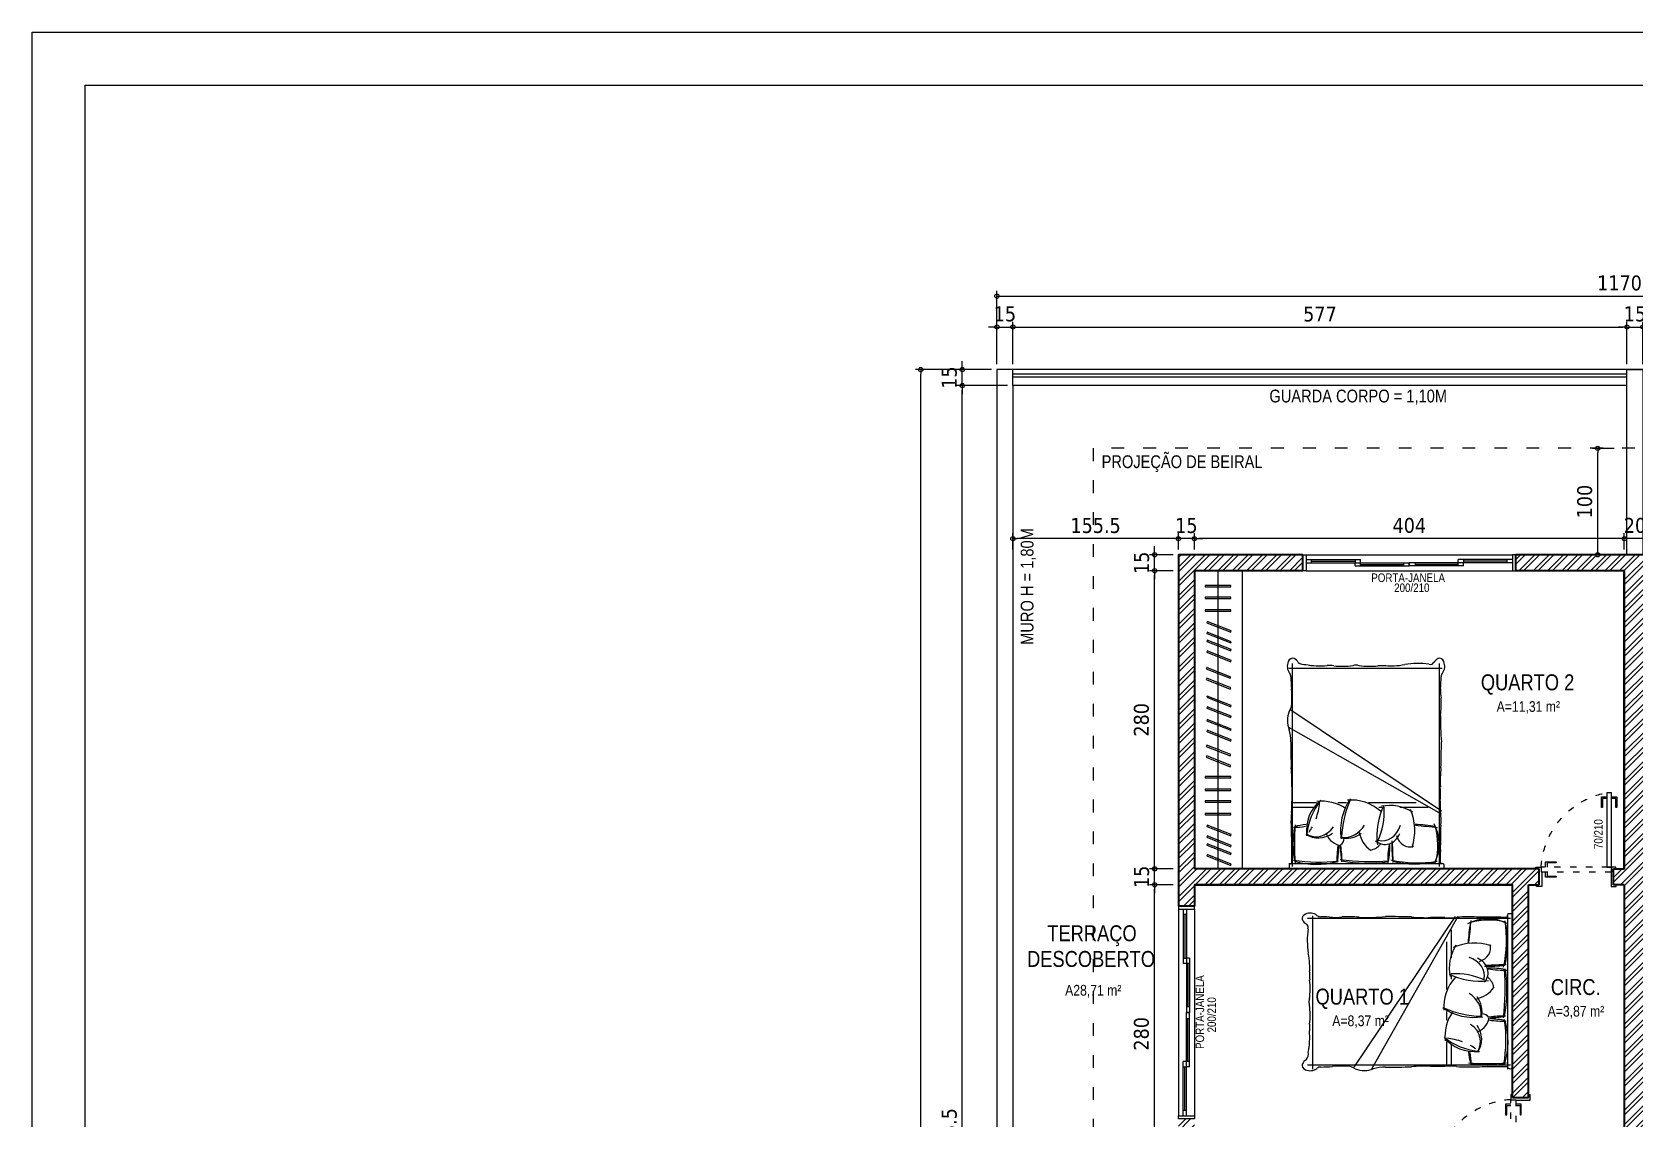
# Model space of a CAD drawing. Header units: millimetres. Extents: x 2030 to 44114, y 1520 to 18221.
# Drawn here: x 38038 to 39544, y 8133 to 9154 of the extents above; entities that cross this region are included whole.
import ezdxf
from ezdxf.enums import TextEntityAlignment as Align

# ---------------------------------------------------------------- set-up
doc = ezdxf.new("R2010")
doc.units = ezdxf.units.MM
doc.linetypes.add('ACAD_ISO03W100', pattern=[30, 12, -18])
for name, color, linetype, lineweight in [('01', 1, 'Continuous', 5), ('018 - Cotas', 244, 'Continuous', 5), ('02', 2, 'Continuous', 13), ('020 - Textos', 20, 'Continuous', 5), ('030 - Esquadrias', 30, 'Continuous', 5), ('05', 5, 'Continuous', 35), ('055 - Mobilia', 55, 'Continuous', 5), ('08', 8, 'Continuous', 5), ('250 - Carimbo', 250, 'Continuous', 5)]:
    doc.layers.add(name, color=color, linetype=linetype, lineweight=lineweight)
doc.styles.add('LE2', font='tahoma.ttf')
doc.styles.add('ROMANS', font='ARIALN.TTF')
doc.dimstyles.new('000_COTA075', dxfattribs={"dimtxt": 14, "dimasz": 4, "dimexe": 5, "dimexo": 5, "dimgap": 5, "dimtad": 1, "dimdec": 1, "dimzin": 12, "dimdsep": 46, "dimtxsty": 'LE2', "dimblk": 'ORIGIN', "dimcen": 0, "dimclrd": 256, "dimclre": 256, "dimclrt": 2, "dimadec": 0, "dimazin": 0, "dimtfac": 1, "dimtdec": 1, "dimtix": 1, "dimtmove": 2, "dimatfit": 3, "dimfxl": 5, "dimtolj": 1, "dimtzin": 0, "dimarcsym": 0})

# ---------------------------------------------------------------- blocks, each defined once
blk = doc.blocks.new('PJ-200')
at = {"layer": '030 - Esquadrias'}
for p, q in [((74001.4, -12434.8), (73807.4, -12434.8)), ((73807.4, -12439.3), (73812.4, -12439.3)), ((73812.4, -12442.3), (73812.4, -12439.3)), ((73812.4, -12439.3), (73853.4, -12439.3)), ((73853.4, -12439.3), (73853.4, -12442.3)), ((73853.4, -12439.3), (73858.4, -12439.3)), ((73858.4, -12442.3), (73858.4, -12439.3)), ((73955.4, -12439.3), (73950.4, -12439.3)), ((73950.4, -12442.3), (73950.4, -12439.3)), ((73996.4, -12439.3), (73955.4, -12439.3)), ((73955.4, -12439.3), (73955.4, -12442.3)), ((73996.4, -12442.3), (73996.4, -12439.3)), ((74001.4, -12439.3), (73996.4, -12439.3)), ((73807.4, -12442.3), (73812.4, -12442.3)), ((74001.4, -12449.8), (73807.4, -12449.8)), ((73812.4, -12440.8), (73853.4, -12440.8)), ((73812.4, -12442.3), (73853.4, -12442.3)), ((73853.4, -12442.3), (73858.4, -12442.3)), ((73853.4, -12442.3), (73858.4, -12442.3)), ((73853.4, -12445.3), (73853.4, -12442.3)), ((73853.4, -12445.3), (73858.4, -12445.3)), ((73858.4, -12445.3), (73858.4, -12442.3)), ((73858.4, -12442.3), (73898.9, -12442.3)), ((73858.4, -12443.8), (73898.9, -12443.8)), ((73858.4, -12445.3), (73898.9, -12445.3)), ((73898.9, -12442.3), (73898.9, -12445.3)), ((73898.9, -12442.3), (73904.4, -12442.3)), ((73898.9, -12445.3), (73904.4, -12445.3)), ((73904.4, -12442.3), (73904.4, -12445.3)), ((73909.9, -12442.3), (73904.4, -12442.3)), ((73904.4, -12442.3), (73904.4, -12445.3)), ((73904.4, -12445.3), (73904.4, -12442.3)), ((73904.4, -12445.3), (73904.4, -12442.3)), ((73909.9, -12445.3), (73904.4, -12445.3)), ((73909.9, -12442.3), (73909.9, -12445.3)), ((73950.4, -12442.3), (73909.9, -12442.3)), ((73950.4, -12443.8), (73909.9, -12443.8)), ((73950.4, -12445.3), (73909.9, -12445.3)), ((73955.4, -12442.3), (73950.4, -12442.3)), ((73950.4, -12445.3), (73950.4, -12442.3)), ((73955.4, -12442.3), (73950.4, -12442.3)), ((73955.4, -12445.3), (73950.4, -12445.3)), ((73996.4, -12440.8), (73955.4, -12440.8)), ((73955.4, -12445.3), (73955.4, -12442.3)), ((73996.4, -12442.3), (73955.4, -12442.3)), ((74001.4, -12442.3), (73996.4, -12442.3))]:
    blk.add_line(p, q, dxfattribs=at)
for points in [[(73804.4, -12449.8), (73804.4, -12434.8), (73807.4, -12434.8), (73807.4, -12449.8)], [(74004.4, -12449.8), (74004.4, -12434.8), (74001.4, -12434.8), (74001.4, -12449.8)]]:
    blk.add_lwpolyline(points, close=True, dxfattribs=at)
blk = doc.blocks.new('camacasal')
at = {"linetype": 'Continuous'}
for p, q in [((9645.2, -538), (9500.3, -538)), ((9504.4, -540), (9504.4, -730.8)), ((9642.4, -540), (9642.4, -730.8)), ((9501.9, -542.6), (9645.9, -542.6)), ((9502.6, -589.4), (9645.9, -670.6)), ((9502.6, -592), (9644, -687)), ((9515.1, -595.7), (9541.8, -595.7)), ((9526.4, -600.1), (9571.1, -600.1)), ((9558.6, -595.7), (9561.4, -595.7)), ((9591.7, -600.1), (9599.9, -600.1)), ((9619.9, -600.1), (9643.1, -600.1)), ((9622.7, -595.7), (9643.1, -595.7)), ((9501.9, -726), (9645.9, -726))]:
    blk.add_line(p, q, dxfattribs=at)
for centre, major_axis, ratio, start_param, end_param in [((9505.4, -540.3), (0, 6.47), 0.842, 1.208836, 1.888697), ((9527.2, -654.6), (-2.4, 112), 0.927384, -0.22879, 0.163879), ((9619.9, -633), (-0.7, 90.8), 0.895432, -0.268651, 0.232626), ((9642.3, -537), (0, 6.19), 0.842, 3.346004, 3.739523), ((9641.5, -540.1), (0, 4.89), 0.842, 4.274479, 5.150299), ((9503.5, -533.3), (0, 9.8), 0.842, 2.739883, 3.148436), ((9533.2, -561.4), (0, 33.8), 0.842, 1.003738, 2.161304), ((9718.7, -554.5), (0, 255.8), 0.842, 1.526173, 1.588451), ((9554.5, -560.5), (0, 57.6), 0.842, 1.290258, 1.869961), ((9525.7, -681.8), (-5.3, 138.1), 0.920375, -0.235032, 0.109747), ((9532.3, -574.3), (0, 15.7), 0.842, -1.240254, 0.256084), ((9761.4, -543.4), (0, 253.4), 0.842, 1.572651, 1.646389), ((9439.1, -562.3), (0, 130.9), 0.842, 4.697616, 4.844219), ((9626.9, -561.1), (0, 90.1), 0.842, 1.388063, 1.569645), ((9483.7, -546), (0, 82.3), 0.842, 4.530683, 4.748075), ((9569.2, -889.9), (0, 345), 0.842, -0.098335, 0.059287), ((9572.2, -725.7), (0, 182.5), 0.842, -0.158232, 0.129618), ((9571.2, -574.5), (0, 19), 0.842, 0.120414, 0.803586), ((9557.3, -579.8), (0, 28.1), 0.842, -1.301985, -0.528622), ((9650.2, -546.9), (0, 64.2), 0.842, 1.532854, 1.771103), ((9524.6, -561.6), (0, 86.8), 0.842, -1.538792, -1.384142), ((9652.6, -561.1), (0, 64), 0.842, 1.31499, 1.542654), ((9618.5, -719.2), (-1.8, 175), 0.892797, -0.159755, 0.111568), ((9546.2, -547.4), (0, 64.9), 0.842, 4.523311, 4.766895), ((9500.7, -562.3), (0, 166.4), 0.842, 4.609301, 4.825325), ((9578.2, -560.8), (0, 75.9), 0.842, 4.491038, 4.917351), ((9428.2, -554.5), (0, 255.8), 0.842, 4.694734, 4.757012), ((11070.5, -608), (0, 1861.9), 0.842, 1.544483, 1.555164), ((9565.2, -573.9), (0, 44.6), 0.842, 1.209558, 2.033355), ((9558.3, -586), (0, 21.6), 0.842, -0.208719, 1.23629), ((9555.5, -579), (0, 18.1), 0.842, -0.625403, 1.114255), ((9604.7, -591.8), (0, 57.4), 0.842, 1.065446, 1.643222), ((9517.5, -569.2), (0, 54.4), 0.842, 4.165301, 4.872919), ((9593.8, -595), (0, 27.6), 0.842, -0.112388, 0.947457), ((9592, -598), (0, 31.4), 0.842, -0.202318, 0.558641), ((9559.6, -574.2), (0, 44.9), 0.842, 3.999141, 4.89617), ((9531.3, -565.1), (0, 77.3), 0.842, 4.216802, 4.680535), ((9600.6, -567.2), (0, 7.82), 0.842, 0.525578, 1.499193), ((9595.6, -580.6), (0, 20.7), 0.842, -1.078621, -0.060981), ((9620.2, -592.3), (0, 24.2), 0.842, -0.490653, 0.905315), ((9618.1, -597), (0, 30), 0.842, -0.494969, 0.54689), ((9600.5, -573.2), (0, 34.5), 0.842, 3.705792, 4.834562), ((9581, -562.2), (0, 57.8), 0.842, 3.967485, 4.56338), ((8076.3, -608), (0, 1861.9), 0.842, -1.555164, -1.544483), ((9545.7, -582.4), (0, 50.8), 0.842, 1.501623, 1.737181), ((9464.7, -1449.2), (-753, 507), 0.949114, -1.071902, -1.048613), ((9524.8, -470.5), (-99.9, 56.9), 0.933708, 1.911895, 2.082379), ((9660.3, -605.7), (0, 51.7), 0.842, 1.157122, 1.463526), ((9660.3, -605.7), (0, 51.7), 0.842, 0.871806, 0.993983), ((9630.5, -531.1), (45.5, 27.1), 0.886413, 4.213526, 4.422493), ((9638.8, -639.9), (63.8, 22.4), 0.922185, 1.217887, 1.385918), ((9601.2, -582.4), (0, 50.8), 0.842, 4.546004, 4.781562), ((9444.8, -597.6), (0, 70.1), 0.842, 4.656224, 4.809979), ((9614.3, -608.3), (0, 131.6), 0.842, 1.519791, 1.621802), ((9551, -542.7), (0, 54.8), 0.842, 2.659635, 3.314294), ((9587.1, -547.8), (0, 54.8), 0.842, 2.499662, 3.220084), ((9615.1, -546.1), (0, 55.4), 0.842, 2.634517, 3.237011), ((9702.1, -597.6), (0, 70.1), 0.842, 1.473207, 1.626961), ((9532.5, -608.3), (0, 131.6), 0.842, 4.661383, 4.763394), ((9407.8, -619.7), (0, 113.9), 0.842, 4.595979, 4.753546), ((9739, -619.7), (0, 113.9), 0.842, 1.529639, 1.687206), ((9669.4, -651.9), (4, 370), 0.450571, 1.524166, 1.590152), ((9477.4, -651.9), (-4, 370), 0.450571, 4.693033, 4.759019), ((9357.4, -675.4), (0, 173.5), 0.842, 4.674038, 4.817059), ((9670.2, -658.6), (0, 30.9), 0.842, 1.530165, 1.909279), ((9633.1, -676.4), (0, 16.7), 0.842, 4.666152, 5.182808), ((9631.8, -677.8), (0, 18.3), 0.842, 4.256376, 4.747939), ((9579.1, -692.9), (0, 90.6), 0.842, 1.451831, 1.633258), ((9653.7, -694), (0, 12.6), 0.842, 0.867029, 1.726487), ((9591.9, -718.2), (0, 105.7), 0.842, 1.465515, 1.571508), ((9481, -704), (0, 26.7), 0.842, 4.598694, 4.920312), ((9680.7, -699.9), (0, 44.7), 0.842, 1.483451, 1.731891), ((9555, -718.2), (0, 105.7), 0.842, 4.711678, 4.817671), ((9507.2, -728.2), (0, 9.22), 0.842, 0.799084, 2.072077), ((9498.8, -718.4), (0, 4.77), 0.842, 3.905288, 4.737599), ((9648, -718.4), (0, 4.77), 0.842, 1.545587, 2.377898), ((9639.7, -728.2), (0, 9.22), 0.842, 4.211108, 5.484102), ((9504.5, -730.4), (0, 5.37), 0.842, 2.00111, 3.439314), ((9501.7, -724.5), (0, 12), 0.842, 3.555342, 4.048395), ((9512.9, -734.6), (0, 4.66), 0.842, -0.345033, 0.975018), ((9525.2, -650.8), (77.8, 21.3), 0.992056, 4.311435, 4.59512), ((9549.6, -809.8), (0, 81.2), 0.842, 0.038529, 0.184232), ((9550.2, -779.2), (0, 50.7), 0.842, -0.111538, 0.07549), ((9557, -636.7), (0, 92.1), 0.842, 3.115228, 3.209722), ((9570.3, -822.7), (0, 94.5), 0.842, -0.121788, 0.101566), ((9583.8, -712.7), (0, 16.7), 0.842, 2.867991, 3.081897), ((9582.1, -712.7), (0, 16.7), 0.842, 3.201289, 3.415195), ((9595.6, -822.7), (0, 94.5), 0.842, -0.101566, 0.121788), ((9608.3, -658.2), (0, 70.7), 0.842, 3.063819, 3.171686), ((9616.1, -809.8), (0, 81.2), 0.842, -0.059629, 0.088093), ((9617.6, -809.8), (0, 81.2), 0.842, -0.184232, -0.038529), ((9633.1, -735.7), (-6.32, 3.45), 0.755673, 4.460076, 5.556769), ((9645.1, -724.5), (0, 12), 0.842, 2.23479, 2.727844), ((9642.4, -730.4), (0, 5.37), 0.842, 2.843871, 4.282075)]:
    blk.add_ellipse(centre, major_axis=major_axis, ratio=ratio, start_param=start_param, end_param=end_param, dxfattribs=at)
blk = doc.blocks.new('p70')
for points in [[(77377.8, -3689.7), (77372.8, -3689.7), (77372.8, -3699.7), (77373.8, -3699.7), (77373.8, -3691.2), (77377.8, -3691.2)], [(77382.3, -3691.2), (77386.3, -3691.2), (77386.3, -3699.7), (77387.3, -3699.7), (77387.3, -3689.7), (77382.3, -3689.7)], [(77439.8, -3755.7), (77439.8, -3750.7), (77429.8, -3750.7), (77429.8, -3751.7), (77438.3, -3751.7), (77438.3, -3755.7)], [(77438.3, -3760.2), (77438.3, -3764.2), (77429.8, -3764.2), (77429.8, -3765.2), (77439.8, -3765.2), (77439.8, -3760.2)]]:
    blk.add_lwpolyline(points)
for points in [[(77377.8, -3755.7), (77377.8, -3685.7), (77382.3, -3685.7), (77382.3, -3755.7)], [(77373.3, -3772.2), (77375.8, -3772.2), (77375.8, -3757.2), (77373.8, -3757.2), (77373.8, -3755.7), (77377.8, -3755.7), (77377.8, -3760.2), (77378.3, -3760.2), (77378.3, -3773.7), (77373.3, -3773.7), (77373.3, -3772.2)], [(77448.3, -3772.2), (77445.8, -3772.2), (77445.8, -3757.2), (77448.8, -3757.2), (77448.8, -3755.7), (77443.8, -3755.7), (77443.8, -3760.2), (77443.3, -3760.2), (77443.3, -3773.7), (77448.3, -3773.7), (77448.3, -3772.2)]]:
    blk.add_lwpolyline(points, close=True)
at = {"layer": '08', "linetype": 'ACAD_ISO03W100', "ltscale": 0.5}
blk.add_lwpolyline([(77380.8, -3755.7), (77443.8, -3755.7), (77443.8, -3760.2), (77377.8, -3760.2), (77377.8, -3755.7), (77380.8, -3755.7)], close=True, dxfattribs=at)
blk.add_arc((77368.5, -3759.9), 75.5, 3.17, 79.4333, dxfattribs=at)
blk = doc.blocks.new('_Origin')
at = {"color": 0, "linetype": 'ByBlock', "lineweight": -2}
blk.add_line((0, 0), (-1, 0), dxfattribs=at)
blk.add_circle((0, 0), 0.5, dxfattribs=at)
blk = doc.blocks.new('*D250')
at = {"layer": '018 - Cotas', "lineweight": -2, "transparency": 16777216}
for p, q in [((38954.8, 8821.7), (38907.2, 8821.7)), ((38912.2, 7410.2), (38912.2, 8817.7)), ((38954.8, 7406.2), (38907.2, 7406.2))]:
    blk.add_line(p, q, dxfattribs=at)
at = {"layer": 'Defpoints', "color": 0, "transparency": 16777216}
for p in [(38912.2, 8821.7), (38959.8, 8821.7), (38959.8, 7406.2)]:
    blk.add_point(p, dxfattribs=at)
at = {"layer": '018 - Cotas', "lineweight": -2, "transparency": 16777216, "xscale": 4, "yscale": 4, "zscale": 4}
for p, rotation in [((38912.2, 8821.7), 90), ((38912.2, 7406.2), 270)]:
    blk.add_blockref('_Origin', p, dxfattribs=dict(at, rotation=rotation))
at = {"layer": '018 - Cotas', "color": 2, "transparency": 16777216, "insert": (38900.1, 8114), "char_height": 14, "attachment_point": 5, "rotation": 90, "style": 'LE2'}
blk.add_mtext('\\A1;1415.5', dxfattribs=at)
blk = doc.blocks.new('*D251')
at = {"layer": '018 - Cotas', "lineweight": -2, "transparency": 16777216}
for p, q in [((38912.2, 8840.7), (38912.2, 8844.7)), ((38939.8, 8836.7), (38907.2, 8836.7)), ((38912.2, 8821.7), (38912.2, 8836.7)), ((38939.8, 8821.7), (38907.2, 8821.7)), ((38912.2, 8817.7), (38912.2, 8813.7))]:
    blk.add_line(p, q, dxfattribs=at)
at = {"layer": 'Defpoints', "color": 0, "transparency": 16777216}
for p in [(38912.2, 8836.7), (38944.8, 8836.7), (38944.8, 8821.7)]:
    blk.add_point(p, dxfattribs=at)
at = {"layer": '018 - Cotas', "lineweight": -2, "transparency": 16777216, "xscale": 4, "yscale": 4, "zscale": 4}
for p, rotation in [((38912.2, 8836.7), 270), ((38912.2, 8821.7), 90)]:
    blk.add_blockref('_Origin', p, dxfattribs=dict(at, rotation=rotation))
at = {"layer": '018 - Cotas', "color": 2, "transparency": 16777216, "insert": (38900.1, 8829.2), "char_height": 14, "attachment_point": 5, "rotation": 90, "style": 'LE2'}
blk.add_mtext('\\A1;15', dxfattribs=at)
blk = doc.blocks.new('*D252')
at = {"layer": '018 - Cotas', "lineweight": -2, "transparency": 16777216}
for p, q in [((38940.8, 8876.7), (38936.8, 8876.7)), ((38944.8, 8841.7), (38944.8, 8881.7)), ((38944.8, 8876.7), (38959.8, 8876.7)), ((38959.8, 8841.7), (38959.8, 8881.7)), ((38963.8, 8876.7), (38967.8, 8876.7))]:
    blk.add_line(p, q, dxfattribs=at)
at = {"layer": 'Defpoints', "color": 0, "transparency": 16777216}
for p in [(38959.8, 8876.7), (38944.8, 8836.7), (38959.8, 8836.7)]:
    blk.add_point(p, dxfattribs=at)
at = {"layer": '018 - Cotas', "lineweight": -2, "transparency": 16777216, "xscale": 4, "yscale": 4, "zscale": 4}
blk.add_blockref('_Origin', (38944.8, 8876.7), dxfattribs=at)
at = {"layer": '018 - Cotas', "lineweight": -2, "transparency": 16777216, "xscale": 4, "yscale": 4, "zscale": 4, "rotation": 180}
blk.add_blockref('_Origin', (38959.8, 8876.7), dxfattribs=at)
at = {"layer": '018 - Cotas', "color": 2, "transparency": 16777216, "insert": (38952.3, 8888.9), "char_height": 14, "attachment_point": 5, "style": 'LE2'}
blk.add_mtext('\\A1;15', dxfattribs=at)
blk = doc.blocks.new('*D253')
at = {"layer": '018 - Cotas', "lineweight": -2, "transparency": 16777216}
for p, q in [((38959.8, 8841.7), (38959.8, 8881.7)), ((38963.8, 8876.7), (39532.8, 8876.7)), ((39536.8, 8841.7), (39536.8, 8881.7))]:
    blk.add_line(p, q, dxfattribs=at)
at = {"layer": 'Defpoints', "color": 0, "transparency": 16777216}
for p in [(39536.8, 8876.7), (38959.8, 8836.7), (39536.8, 8836.7)]:
    blk.add_point(p, dxfattribs=at)
at = {"layer": '018 - Cotas', "lineweight": -2, "transparency": 16777216, "xscale": 4, "yscale": 4, "zscale": 4, "rotation": 180}
blk.add_blockref('_Origin', (38959.8, 8876.7), dxfattribs=at)
at = {"layer": '018 - Cotas', "lineweight": -2, "transparency": 16777216, "xscale": 4, "yscale": 4, "zscale": 4}
blk.add_blockref('_Origin', (39536.8, 8876.7), dxfattribs=at)
at = {"layer": '018 - Cotas', "color": 2, "transparency": 16777216, "insert": (39248.3, 8888.8), "char_height": 14, "attachment_point": 5, "style": 'LE2'}
blk.add_mtext('\\A1;577', dxfattribs=at)
blk = doc.blocks.new('*D254')
at = {"layer": '018 - Cotas', "lineweight": -2, "transparency": 16777216}
for p, q in [((39532.8, 8876.7), (39528.8, 8876.7)), ((39536.8, 8841.7), (39536.8, 8881.7)), ((39536.8, 8876.7), (39551.8, 8876.7)), ((39551.8, 8841.7), (39551.8, 8881.7)), ((39555.8, 8876.7), (39559.8, 8876.7))]:
    blk.add_line(p, q, dxfattribs=at)
at = {"layer": 'Defpoints', "color": 0, "transparency": 16777216}
for p in [(39551.8, 8876.7), (39536.8, 8836.7), (39551.8, 8836.7)]:
    blk.add_point(p, dxfattribs=at)
at = {"layer": '018 - Cotas', "lineweight": -2, "transparency": 16777216, "xscale": 4, "yscale": 4, "zscale": 4}
blk.add_blockref('_Origin', (39536.8, 8876.7), dxfattribs=at)
at = {"layer": '018 - Cotas', "lineweight": -2, "transparency": 16777216, "xscale": 4, "yscale": 4, "zscale": 4, "rotation": 180}
blk.add_blockref('_Origin', (39551.8, 8876.7), dxfattribs=at)
at = {"layer": '018 - Cotas', "color": 2, "transparency": 16777216, "insert": (39544.3, 8888.9), "char_height": 14, "attachment_point": 5, "style": 'LE2'}
blk.add_mtext('\\A1;15', dxfattribs=at)
blk = doc.blocks.new('*D258')
at = {"layer": '018 - Cotas', "lineweight": -2, "transparency": 16777216}
for p, q in [((38939.8, 8836.7), (38868.2, 8836.7)), ((38873.2, 5883.7), (38873.2, 8832.7)), ((38939.8, 5879.7), (38868.2, 5879.7))]:
    blk.add_line(p, q, dxfattribs=at)
at = {"layer": 'Defpoints', "color": 0, "transparency": 16777216}
for p in [(38873.2, 8836.7), (38944.8, 8836.7), (38944.8, 5879.7)]:
    blk.add_point(p, dxfattribs=at)
at = {"layer": '018 - Cotas', "lineweight": -2, "transparency": 16777216, "xscale": 4, "yscale": 4, "zscale": 4}
for p, rotation in [((38873.2, 8836.7), 90), ((38873.2, 5879.7), 270)]:
    blk.add_blockref('_Origin', p, dxfattribs=dict(at, rotation=rotation))
at = {"layer": '018 - Cotas', "color": 2, "transparency": 16777216, "insert": (38860.9, 7358.2), "char_height": 14, "attachment_point": 5, "rotation": 90, "style": 'LE2'}
blk.add_mtext('\\A1;2957', dxfattribs=at)
blk = doc.blocks.new('*D259')
at = {"layer": '018 - Cotas', "lineweight": -2, "transparency": 16777216}
for p, q in [((38944.8, 8841.7), (38944.8, 8910.7)), ((38948.8, 8905.7), (40110.8, 8905.7)), ((40114.8, 8841.7), (40114.8, 8910.7))]:
    blk.add_line(p, q, dxfattribs=at)
at = {"layer": 'Defpoints', "color": 0, "transparency": 16777216}
for p in [(40114.8, 8905.7), (38944.8, 8836.7), (40114.8, 8836.7)]:
    blk.add_point(p, dxfattribs=at)
at = {"layer": '018 - Cotas', "lineweight": -2, "transparency": 16777216, "xscale": 4, "yscale": 4, "zscale": 4, "rotation": 180}
blk.add_blockref('_Origin', (38944.8, 8905.7), dxfattribs=at)
at = {"layer": '018 - Cotas', "lineweight": -2, "transparency": 16777216, "xscale": 4, "yscale": 4, "zscale": 4}
blk.add_blockref('_Origin', (40114.8, 8905.7), dxfattribs=at)
at = {"layer": '018 - Cotas', "color": 2, "transparency": 16777216, "insert": (39529.8, 8918), "char_height": 14, "attachment_point": 5, "style": 'LE2'}
blk.add_mtext('\\A1;1170', dxfattribs=at)
blk = doc.blocks.new('WOEIFHNWIUJBENQ')
at = {"layer": '250 - Carimbo'}
for points in [[(35439.6, 21880.3), (38409.6, 21880.3), (38409.6, 17680.3), (35439.6, 17680.3)], [(35489.6, 21830.3), (38359.6, 21830.3), (38359.6, 17730.3), (35489.6, 17730.3)]]:
    blk.add_lwpolyline(points, close=True, dxfattribs=at)
blk = doc.blocks.new('*D225')
at = {"layer": '018 - Cotas', "lineweight": -2, "transparency": 16777216}
for p, q in [((39530.3, 8677.9), (39526.3, 8677.9)), ((39534.3, 8667.7), (39534.3, 8682.9)), ((39554.3, 8677.9), (39534.3, 8677.9)), ((39554.3, 8667.7), (39554.3, 8682.9)), ((39558.3, 8677.9), (39562.3, 8677.9))]:
    blk.add_line(p, q, dxfattribs=at)
at = {"layer": 'Defpoints', "color": 0, "transparency": 16777216}
for p in [(39534.3, 8677.9), (39534.3, 8662.7), (39554.3, 8662.7)]:
    blk.add_point(p, dxfattribs=at)
at = {"layer": '018 - Cotas', "lineweight": -2, "transparency": 16777216, "xscale": 4, "yscale": 4, "zscale": 4}
blk.add_blockref('_Origin', (39534.3, 8677.9), dxfattribs=at)
at = {"layer": '018 - Cotas', "lineweight": -2, "transparency": 16777216, "xscale": 4, "yscale": 4, "zscale": 4, "rotation": 180}
blk.add_blockref('_Origin', (39554.3, 8677.9), dxfattribs=at)
at = {"layer": '018 - Cotas', "color": 2, "transparency": 16777216, "insert": (39544.3, 8690.2), "char_height": 14, "attachment_point": 5, "style": 'LE2'}
blk.add_mtext('\\A1;20', dxfattribs=at)
blk = doc.blocks.new('*D226')
at = {"layer": '018 - Cotas', "lineweight": -2, "transparency": 16777216}
for p, q in [((39130.3, 8667.7), (39130.3, 8682.9)), ((39530.3, 8677.9), (39134.3, 8677.9)), ((39534.3, 8667.7), (39534.3, 8682.9))]:
    blk.add_line(p, q, dxfattribs=at)
at = {"layer": 'Defpoints', "color": 0, "transparency": 16777216}
for p in [(39130.3, 8677.9), (39130.3, 8662.7), (39534.3, 8662.7)]:
    blk.add_point(p, dxfattribs=at)
at = {"layer": '018 - Cotas', "lineweight": -2, "transparency": 16777216, "xscale": 4, "yscale": 4, "zscale": 4, "rotation": 180}
blk.add_blockref('_Origin', (39130.3, 8677.9), dxfattribs=at)
at = {"layer": '018 - Cotas', "lineweight": -2, "transparency": 16777216, "xscale": 4, "yscale": 4, "zscale": 4}
blk.add_blockref('_Origin', (39534.3, 8677.9), dxfattribs=at)
at = {"layer": '018 - Cotas', "color": 2, "transparency": 16777216, "insert": (39332.3, 8690.2), "char_height": 14, "attachment_point": 5, "style": 'LE2'}
blk.add_mtext('\\A1;404', dxfattribs=at)
blk = doc.blocks.new('*D340')
at = {"layer": '018 - Cotas', "lineweight": -2, "transparency": 16777216}
for p, q in [((39111.3, 8677.9), (39107.3, 8677.9)), ((39115.3, 8667.7), (39115.3, 8682.9)), ((39130.3, 8677.9), (39115.3, 8677.9)), ((39130.3, 8667.7), (39130.3, 8682.9)), ((39134.3, 8677.9), (39138.3, 8677.9))]:
    blk.add_line(p, q, dxfattribs=at)
at = {"layer": 'Defpoints', "color": 0, "transparency": 16777216}
for p in [(39115.3, 8677.9), (39115.3, 8662.7), (39130.3, 8662.7)]:
    blk.add_point(p, dxfattribs=at)
at = {"layer": '018 - Cotas', "lineweight": -2, "transparency": 16777216, "xscale": 4, "yscale": 4, "zscale": 4}
blk.add_blockref('_Origin', (39115.3, 8677.9), dxfattribs=at)
at = {"layer": '018 - Cotas', "lineweight": -2, "transparency": 16777216, "xscale": 4, "yscale": 4, "zscale": 4, "rotation": 180}
blk.add_blockref('_Origin', (39130.3, 8677.9), dxfattribs=at)
at = {"layer": '018 - Cotas', "color": 2, "transparency": 16777216, "insert": (39122.8, 8690.1), "char_height": 14, "attachment_point": 5, "style": 'LE2'}
blk.add_mtext('\\A1;15', dxfattribs=at)
blk = doc.blocks.new('*D341')
at = {"layer": '018 - Cotas', "lineweight": -2, "transparency": 16777216}
for p, q in [((38959.8, 8667.7), (38959.8, 8682.9)), ((39111.3, 8677.9), (38963.8, 8677.9)), ((39115.3, 8667.7), (39115.3, 8682.9))]:
    blk.add_line(p, q, dxfattribs=at)
at = {"layer": 'Defpoints', "color": 0, "transparency": 16777216}
for p in [(38959.8, 8677.9), (38959.8, 8662.7), (39115.3, 8662.7)]:
    blk.add_point(p, dxfattribs=at)
at = {"layer": '018 - Cotas', "lineweight": -2, "transparency": 16777216, "xscale": 4, "yscale": 4, "zscale": 4, "rotation": 180}
blk.add_blockref('_Origin', (38959.8, 8677.9), dxfattribs=at)
at = {"layer": '018 - Cotas', "lineweight": -2, "transparency": 16777216, "xscale": 4, "yscale": 4, "zscale": 4}
blk.add_blockref('_Origin', (39115.3, 8677.9), dxfattribs=at)
at = {"layer": '018 - Cotas', "color": 2, "transparency": 16777216, "insert": (39037.5, 8690.1), "char_height": 14, "attachment_point": 5, "style": 'LE2'}
blk.add_mtext('\\A1;155.5', dxfattribs=at)
blk = doc.blocks.new('*D350')
at = {"layer": '018 - Cotas', "lineweight": -2, "transparency": 16777216}
for p, q in [((39110.3, 8352.7), (39088, 8352.7)), ((39093, 8076.7), (39093, 8348.7)), ((39110.3, 8072.7), (39088, 8072.7))]:
    blk.add_line(p, q, dxfattribs=at)
at = {"layer": 'Defpoints', "color": 0, "transparency": 16777216}
for p in [(39093, 8352.7), (39115.3, 8352.7), (39115.3, 8072.7)]:
    blk.add_point(p, dxfattribs=at)
at = {"layer": '018 - Cotas', "lineweight": -2, "transparency": 16777216, "xscale": 4, "yscale": 4, "zscale": 4}
for p, rotation in [((39093, 8352.7), 90), ((39093, 8072.7), 270)]:
    blk.add_blockref('_Origin', p, dxfattribs=dict(at, rotation=rotation))
at = {"layer": '018 - Cotas', "color": 2, "transparency": 16777216, "insert": (39080.6, 8212.7), "char_height": 14, "attachment_point": 5, "rotation": 90, "style": 'LE2'}
blk.add_mtext('\\A1;280', dxfattribs=at)
blk = doc.blocks.new('*D351')
at = {"layer": '018 - Cotas', "lineweight": -2, "transparency": 16777216}
for p, q in [((39093, 8371.7), (39093, 8375.7)), ((39110.3, 8367.7), (39088, 8367.7)), ((39093, 8352.7), (39093, 8367.7)), ((39110.3, 8352.7), (39088, 8352.7)), ((39093, 8348.7), (39093, 8344.7))]:
    blk.add_line(p, q, dxfattribs=at)
at = {"layer": 'Defpoints', "color": 0, "transparency": 16777216}
for p in [(39093, 8367.7), (39115.3, 8367.7), (39115.3, 8352.7)]:
    blk.add_point(p, dxfattribs=at)
at = {"layer": '018 - Cotas', "lineweight": -2, "transparency": 16777216, "xscale": 4, "yscale": 4, "zscale": 4}
for p, rotation in [((39093, 8367.7), 270), ((39093, 8352.7), 90)]:
    blk.add_blockref('_Origin', p, dxfattribs=dict(at, rotation=rotation))
at = {"layer": '018 - Cotas', "color": 2, "transparency": 16777216, "insert": (39080.8, 8360.2), "char_height": 14, "attachment_point": 5, "rotation": 90, "style": 'LE2'}
blk.add_mtext('\\A1;15', dxfattribs=at)
blk = doc.blocks.new('*D352')
at = {"layer": '018 - Cotas', "lineweight": -2, "transparency": 16777216}
for p, q in [((39110.3, 8647.7), (39088, 8647.7)), ((39093, 8371.7), (39093, 8643.7)), ((39110.3, 8367.7), (39088, 8367.7))]:
    blk.add_line(p, q, dxfattribs=at)
at = {"layer": 'Defpoints', "color": 0, "transparency": 16777216}
for p in [(39093, 8647.7), (39115.3, 8647.7), (39115.3, 8367.7)]:
    blk.add_point(p, dxfattribs=at)
at = {"layer": '018 - Cotas', "lineweight": -2, "transparency": 16777216, "xscale": 4, "yscale": 4, "zscale": 4}
for p, rotation in [((39093, 8647.7), 90), ((39093, 8367.7), 270)]:
    blk.add_blockref('_Origin', p, dxfattribs=dict(at, rotation=rotation))
at = {"layer": '018 - Cotas', "color": 2, "transparency": 16777216, "insert": (39080.6, 8507.7), "char_height": 14, "attachment_point": 5, "rotation": 90, "style": 'LE2'}
blk.add_mtext('\\A1;280', dxfattribs=at)
blk = doc.blocks.new('*D227')
at = {"layer": '018 - Cotas', "lineweight": -2, "transparency": 16777216}
for p, q in [((39110.3, 8662.7), (39088, 8662.7)), ((39093, 8666.7), (39093, 8670.7)), ((39093, 8647.7), (39093, 8662.7)), ((39110.3, 8647.7), (39088, 8647.7)), ((39093, 8643.7), (39093, 8639.7))]:
    blk.add_line(p, q, dxfattribs=at)
at = {"layer": 'Defpoints', "color": 0, "transparency": 16777216}
for p in [(39093, 8662.7), (39115.3, 8662.7), (39115.3, 8647.7)]:
    blk.add_point(p, dxfattribs=at)
at = {"layer": '018 - Cotas', "lineweight": -2, "transparency": 16777216, "xscale": 4, "yscale": 4, "zscale": 4}
for p, rotation in [((39093, 8662.7), 270), ((39093, 8647.7), 90)]:
    blk.add_blockref('_Origin', p, dxfattribs=dict(at, rotation=rotation))
at = {"layer": '018 - Cotas', "color": 2, "transparency": 16777216, "insert": (39080.8, 8655.2), "char_height": 14, "attachment_point": 5, "rotation": 90, "style": 'LE2'}
blk.add_mtext('\\A1;15', dxfattribs=at)
blk = doc.blocks.new('*D359')
at = {"layer": '018 - Cotas', "lineweight": -2, "transparency": 16777216}
for p, q in [((39524.8, 8762.7), (39504.4, 8762.7)), ((39509.4, 8666.7), (39509.4, 8758.7)), ((39529.3, 8662.7), (39504.4, 8662.7))]:
    blk.add_line(p, q, dxfattribs=at)
at = {"layer": 'Defpoints', "color": 0, "transparency": 16777216}
for p in [(39509.4, 8762.7), (39529.8, 8762.7), (39534.3, 8662.7)]:
    blk.add_point(p, dxfattribs=at)
at = {"layer": '018 - Cotas', "lineweight": -2, "transparency": 16777216, "xscale": 4, "yscale": 4, "zscale": 4}
for p, rotation in [((39509.4, 8762.7), 90), ((39509.4, 8662.7), 270)]:
    blk.add_blockref('_Origin', p, dxfattribs=dict(at, rotation=rotation))
at = {"layer": '018 - Cotas', "color": 2, "transparency": 16777216, "insert": (39497.1, 8712.7), "char_height": 14, "attachment_point": 5, "rotation": 90, "style": 'LE2'}
blk.add_mtext('\\A1;100', dxfattribs=at)

msp = doc.modelspace()

# ---------------------------------------------------------------- hatches: boundary and pattern name
at = {"layer": '08'}
h = msp.add_hatch(dxfattribs=at)
h.set_pattern_fill('ANSI32', color=256)
h.set_pattern_definition([(45, (-42423.524, 55673.691), (-6.7351921, 6.7351921), []), (45, (-42419.034, 55673.691), (-6.7351921, 6.7351921), [])])
h.paths.add_polyline_path([(39454.29, 8367.74), (39130.29, 8367.74), (39130.29, 8647.74), (39232.29, 8647.74), (39232.29, 8662.74), (39115.29, 8662.74), (39115.29, 8367.74), (39115.29, 8332.74), (39130.29, 8332.74), (39130.29, 8352.74), (39429.29, 8352.74), (39429.29, 8152.74), (39444.29, 8152.74), (39444.29, 8352.74), (39454.29, 8352.74)])
h.paths.add_polyline_path([(39554.29, 8647.74), (39656.29, 8647.74), (39656.29, 8662.74), (39432.29, 8662.74), (39432.29, 8647.74), (39534.29, 8647.74), (39534.29, 8367.74), (39524.29, 8367.74), (39524.29, 8352.74), (39564.29, 8352.74), (39564.29, 8367.74), (39554.29, 8367.74)])
h.paths.add_polyline_path([(39554.29, 8352.74), (39534.29, 8352.74), (39534.29, 7406.24), (39524.29, 7406.24), (39524.29, 7391.24), (39564.29, 7391.24), (39564.29, 7406.24), (39554.29, 7406.24)])
h.paths.add_polyline_path([(39944.29, 8662.74), (39856.29, 8662.74), (39856.29, 8647.74), (39929.29, 8647.74), (39929.29, 8367.74), (39634.29, 8367.74), (39634.29, 8352.74), (39644.29, 8352.74), (39644.29, 8152.74), (39659.29, 8152.74), (39659.29, 8352.74), (39929.29, 8352.74), (39929.29, 8332.74), (39944.29, 8332.74)])
h.paths.add_polyline_path([(39444.29, 8072.74), (39444.29, 8082.74), (39429.29, 8082.74), (39429.29, 8072.74), (39130.29, 8072.74), (39130.29, 8117.74), (39130.29, 8132.74), (39115.29, 8132.74), (39115.29, 8057.74), (39115.29, 8027.74), (39130.29, 8027.74), (39130.29, 8057.74), (39429.29, 8057.74), (39429.29, 8007.74), (39444.29, 8007.74)])
h.paths.add_polyline_path([(39944.29, 8132.74), (39929.29, 8132.74), (39929.29, 8072.74), (39659.29, 8072.74), (39659.29, 8082.74), (39644.29, 8082.74), (39644.29, 8057.74), (39644.29, 8007.74), (39659.29, 8007.74), (39659.29, 8057.74), (39929.29, 8057.74), (39929.29, 8027.74), (39944.29, 8027.74)])
h.paths.add_polyline_path([(39944.29, 7967.74), (39929.29, 7967.74), (39929.29, 7937.74), (39659.29, 7937.74), (39659.29, 7947.74), (39644.29, 7947.74), (39644.29, 7922.74), (39929.29, 7922.74), (39929.29, 7897.74), (39944.29, 7897.74)])
h.paths.add_polyline_path([(39444.29, 7947.74), (39429.29, 7947.74), (39429.29, 7937.74), (39130.29, 7937.74), (39130.29, 7967.74), (39115.29, 7967.74), (39115.29, 7922.74), (39115.29, 7897.74), (39130.29, 7897.74), (39130.29, 7922.74), (39444.29, 7922.74)])
h.paths.add_polyline_path([(39130.29, 7697.74), (39115.29, 7697.74), (39115.29, 7606.24), (39130.29, 7606.24)])
h.paths.add_polyline_path([(39944.29, 7697.74), (39929.29, 7697.74), (39929.29, 7506.24), (39944.29, 7506.24)])
h.paths.add_polyline_path([(39944.29, 7406.24), (39929.29, 7406.24), (39929.29, 7341.24), (39669.29, 7341.24), (39669.29, 7406.24), (39644.29, 7406.24), (39644.29, 7391.24), (39654.29, 7391.24), (39654.29, 7331.24), (39944.29, 7331.24)])
h.paths.add_polyline_path([(39130.29, 7456.24), (39115.29, 7456.24), (39115.29, 7391.24), (39444.29, 7391.24), (39444.29, 7406.24), (39130.29, 7406.24)])

# ---------------------------------------------------------------- linework, layer by layer
at = {"layer": '01'}
msp.add_line((38959.79, 8821.74), (38959.79, 8836.74), dxfattribs=at)
for points in [[(38944.79, 5879.74), (40114.79, 5879.74), (40114.79, 8836.74), (38944.79, 8836.74), (38944.79, 5879.74)], [(39536.79, 8662.74), (39536.79, 8836.74), (39551.79, 8836.74), (39551.79, 8662.74)], [(39536.79, 8821.74), (38959.79, 8821.74), (38959.79, 7406.24)]]:
    msp.add_lwpolyline(points, dxfattribs=at)
at = {"layer": '02'}
for p, q in [((38959.79, 8832.74), (39536.79, 8832.74)), ((38959.79, 8829.74), (39536.79, 8829.74))]:
    msp.add_line(p, q, dxfattribs=at)
at = {"layer": '05'}
for p, q in [((39232.29, 8647.74), (39232.29, 8662.74)), ((39432.29, 8647.74), (39432.29, 8662.74)), ((39534.29, 8647.74), (39534.29, 8367.74)), ((39454.29, 8352.74), (39454.29, 8367.74)), ((39524.29, 8352.74), (39524.29, 8367.74)), ((39534.29, 8352.74), (39524.29, 8352.74)), ((39534.29, 8352.74), (39534.29, 7406.24)), ((39130.29, 8332.74), (39115.29, 8332.74)), ((39429.29, 8152.74), (39444.29, 8152.74))]:
    msp.add_line(p, q, dxfattribs=at)
for points in [[(39232.29, 8662.74), (39115.29, 8662.74), (39115.29, 8367.74)], [(39232.29, 8662.74), (39115.29, 8662.74), (39115.29, 8367.74)], [(39656.29, 8662.74), (39432.29, 8662.74)], [(39232.29, 8647.74), (39130.29, 8647.74), (39130.29, 8367.74)], [(39232.29, 8647.74), (39130.29, 8647.74), (39130.29, 8367.74)], [(39534.29, 8647.74), (39432.29, 8647.74)], [(39524.29, 8367.74), (39534.29, 8367.74), (39534.29, 8647.74), (39432.29, 8647.74)], [(39115.29, 8367.74), (39115.29, 8332.74)], [(39454.29, 8367.74), (39130.29, 8367.74)], [(39130.29, 8352.74), (39429.29, 8352.74)], [(39429.29, 8152.74), (39429.29, 8352.74), (39130.29, 8352.74), (39130.29, 8332.74)], [(39444.29, 8352.74), (39454.29, 8352.74)], [(39444.29, 8152.74), (39444.29, 8352.74)]]:
    msp.add_lwpolyline(points, dxfattribs=at)
at = {"layer": '055 - Mobilia'}
msp.add_line((39152.79, 8367.74), (39152.79, 8647.74), dxfattribs=at)
msp.add_lwpolyline([(39175.29, 8515.24), (39175.29, 8367.74), (39130.29, 8367.74), (39130.29, 8490.74), (39130.29, 8490.74), (39130.29, 8647.74), (39175.29, 8647.74), (39175.29, 8485.74)], dxfattribs=at)
for points in [[(39164.6, 8632.57), (39164.6, 8633.86), (39140.32, 8633.86), (39140.32, 8632.57)], [(39164.6, 8621.76), (39164.6, 8623.05), (39140.32, 8623.05), (39140.32, 8621.76)], [(39164.6, 8609.68), (39164.6, 8610.98), (39140.32, 8610.98), (39140.32, 8609.68)], [(39164.46, 8590.01), (39164.93, 8591.21), (39142.34, 8600.13), (39141.87, 8598.92)], [(39164.46, 8579.86), (39164.93, 8581.06), (39142.34, 8589.98), (39141.87, 8588.78)], [(39164.46, 8572.41), (39164.93, 8573.62), (39142.34, 8582.53), (39141.87, 8581.33)], [(39164.46, 8562.26), (39164.93, 8563.47), (39142.34, 8572.39), (39141.87, 8571.18)], [(39164.03, 8546.7), (39164.51, 8547.91), (39141.92, 8556.82), (39141.44, 8555.62)], [(39164.03, 8536.55), (39164.51, 8537.76), (39141.92, 8546.68), (39141.44, 8545.47)], [(39164.46, 8519.92), (39164.93, 8521.13), (39142.34, 8530.04), (39141.87, 8528.84)], [(39164.46, 8509.78), (39164.93, 8510.98), (39142.34, 8519.9), (39141.87, 8518.69)], [(39164.46, 8497.85), (39164.93, 8499.05), (39142.34, 8507.97), (39141.87, 8506.76)], [(39164.46, 8487.7), (39164.93, 8488.9), (39142.34, 8497.82), (39141.87, 8496.62)], [(39164.03, 8473.81), (39164.51, 8475.02), (39141.92, 8483.93), (39141.44, 8482.73)], [(39164.03, 8463.66), (39164.51, 8464.87), (39141.92, 8473.79), (39141.44, 8472.58)], [(39164.6, 8453.29), (39164.6, 8454.58), (39140.32, 8454.58), (39140.32, 8453.29)], [(39164.6, 8441.21), (39164.6, 8442.51), (39140.32, 8442.51), (39140.32, 8441.21)], [(39164.6, 8430.4), (39164.6, 8431.7), (39140.32, 8431.7), (39140.32, 8430.4)], [(39164.6, 8418.33), (39164.6, 8419.62), (39140.32, 8419.62), (39140.32, 8418.33)], [(39164.46, 8398.65), (39164.93, 8399.85), (39142.34, 8408.77), (39141.87, 8407.57)], [(39164.46, 8388.5), (39164.93, 8389.71), (39142.34, 8398.62), (39141.87, 8397.42)], [(39164.46, 8381.06), (39164.93, 8382.26), (39142.34, 8391.18), (39141.87, 8389.97)], [(39164.46, 8370.91), (39164.93, 8372.11), (39142.34, 8381.03), (39141.87, 8379.83)]]:
    msp.add_lwpolyline(points, close=True, dxfattribs=at)
at = {"layer": '08', "linetype": 'ACAD_ISO03W100'}
msp.add_lwpolyline([(40024.29, 7341.24), (40024.29, 8762.74), (39035.29, 8762.74), (39035.29, 8762.74), (39035.29, 7406.24)], dxfattribs=at)

# ---------------------------------------------------------------- block references
at = {"layer": '01', "xscale": -1}
msp.add_blockref('p70', (116900.1, 12124.93), dxfattribs=at)
at = {"layer": '01', "rotation": 90.00000000000001}
msp.add_blockref('p70', (35672.1, -69293.06), dxfattribs=at)
at = {"layer": '055 - Mobilia', "xscale": -1}
msp.add_blockref('PJ-200', (113236.69, 21097.53), dxfattribs=at)
at = {"layer": '055 - Mobilia'}
for name, p, rotation in [('camacasal', (48865.06, 7829.75), 180), ('PJ-200', (26680.5, -65671.65), 90.00000000000001), ('camacasal', (39967.28, 17825.51), 270)]:
    msp.add_blockref(name, p, dxfattribs=dict(at, rotation=rotation))
at = {"layer": '08'}
msp.add_blockref('WOEIFHNWIUJBENQ', (2598.57, -12726.52), dxfattribs=at)

# ---------------------------------------------------------------- texts
at = {"layer": '020 - Textos', "style": 'ROMANS'}
for s, height, p in [('GUARDA CORPO = 1,10M', 12, (39284.26, 8805.86)), ('PROJEÇÃO DE BEIRAL', 12, (39118.76, 8744.17)), ('QUARTO 2', 15, (39443.4, 8535.4)), ('TERRAÇO', 15, (39034.1, 8299.65)), ('DESCOBERTO', 15, (39033.24, 8275.53)), ('QUARTO 1', 15, (39288.04, 8240.14)), ('CIRC.', 15, (39488.64, 8249.15))]:
    msp.add_text(s, height=height, dxfattribs=at).set_placement(p, align=Align.CENTER)
msp.add_text('MURO H = 1,80M', height=12, rotation=90, dxfattribs=at).set_placement((38979.14, 8632.92), align=Align.CENTER)
for s, p in [('PORTA-JANELA', (39296.55, 8637.16)), ('200/210', (39318.09, 8627.75))]:
    msp.add_text(s, height=8, dxfattribs=at).set_placement(p)
for s, p in [('70/210', (39513.98, 8386.31)), ('PORTA-JANELA', (39139.45, 8198.51)), ('200/210', (39150.58, 8214.01))]:
    msp.add_text(s, height=8, rotation=90, dxfattribs=at).set_placement(p)
at = {"layer": '020 - Textos', "char_height": 10, "width": 130.9131, "attachment_point": 8, "line_spacing_factor": 0.994243, "style": 'ROMANS'}
for s, insert in [('A=11,31 m²', (39444.11, 8513.34)), ('A28,71 m²', (39035.31, 8246.76)), ('A=3,87 m²', (39488.84, 8227.09)), ('A=8,37 m²', (39286.49, 8218.08))]:
    msp.add_mtext(s, dxfattribs=dict(at, insert=insert))

# ---------------------------------------------------------------- dimensions: what is measured, and where the dimension line sits
at = {"layer": '018 - Cotas'}
for base, p1, p2, picture, middle in [((40114.79, 8905.67), (38944.79, 8836.74), (40114.79, 8836.74), '*D259', (39529.79, 8917.95)), ((38959.79, 8876.68), (38944.79, 8836.74), (38959.79, 8836.74), '*D252', (38952.29, 8888.85)), ((39536.79, 8876.68), (38959.79, 8836.74), (39536.79, 8836.74), '*D253', (39248.29, 8888.83)), ((39551.79, 8876.68), (39536.79, 8836.74), (39551.79, 8836.74), '*D254', (39544.29, 8888.85)), ((38959.79, 8677.88), (39115.29, 8662.74), (38959.79, 8662.74), '*D341', (39037.54, 8690.05)), ((39115.29, 8677.88), (39130.29, 8662.74), (39115.29, 8662.74), '*D340', (39122.79, 8690.05)), ((39130.29, 8677.88), (39534.29, 8662.74), (39130.29, 8662.74), '*D226', (39332.29, 8690.17)), ((39534.29, 8677.88), (39554.29, 8662.74), (39534.29, 8662.74), '*D225', (39544.29, 8690.17))]:
    dim = msp.add_linear_dim(base=base, p1=p1, p2=p2, dimstyle='000_COTA075', dxfattribs=at)
    dim.commit()
    dim.dimension.update_dxf_attribs({"geometry": picture, "text_midpoint": middle})
for base, p1, p2, picture, middle in [((38912.22, 8836.74), (38944.79, 8821.74), (38944.79, 8836.74), '*D251', (38900.05, 8829.24)), ((38873.19, 8836.74), (38944.79, 5879.74), (38944.79, 8836.74), '*D258', (38860.9, 7358.24)), ((38912.22, 8821.74), (38959.79, 7406.24), (38959.79, 8821.74), '*D250', (38900.05, 8113.99)), ((39509.37, 8762.74), (39534.29, 8662.74), (39529.79, 8762.74), '*D359', (39497.09, 8712.74)), ((39092.95, 8662.74), (39115.29, 8647.74), (39115.29, 8662.74), '*D227', (39080.78, 8655.24)), ((39092.95, 8647.74), (39115.29, 8367.74), (39115.29, 8647.74), '*D352', (39080.63, 8507.74)), ((39092.95, 8367.74), (39115.29, 8352.74), (39115.29, 8367.74), '*D351', (39080.78, 8360.24)), ((39092.95, 8352.74), (39115.29, 8072.74), (39115.29, 8352.74), '*D350', (39080.63, 8212.74))]:
    dim = msp.add_linear_dim(base=base, p1=p1, p2=p2, angle=90, dimstyle='000_COTA075', dxfattribs=at)
    dim.commit()
    dim.dimension.update_dxf_attribs({"geometry": picture, "text_midpoint": middle})

doc.saveas('drawing.dxf')
